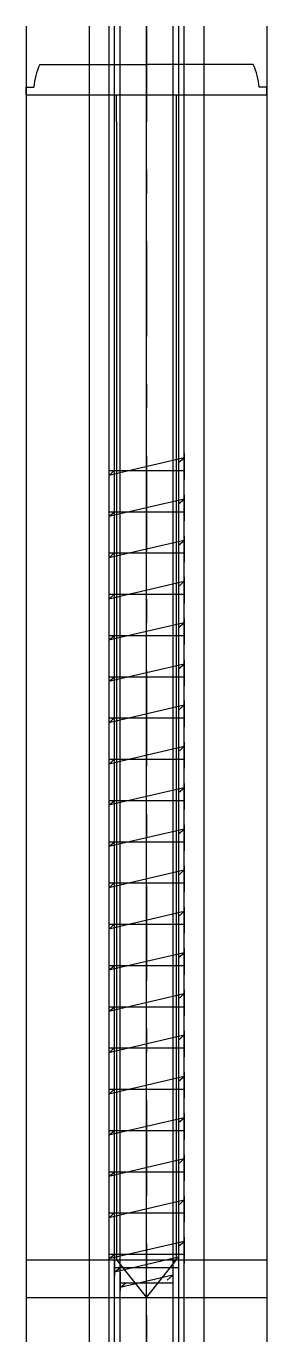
# Model space of a CAD drawing. Extents: x -16 to 16, y -166 to 9.
import ezdxf

# ---------------------------------------------------------------- set-up
doc = ezdxf.new("R2010")
doc.units = 0
doc.linetypes.add('CENTER', pattern=[28.575, 12.7, -6.35, 3.175, -6.35])
doc.layers.get('0').update_dxf_attribs({"linetype": 'CONTINUOUS'})

msp = doc.modelspace()

# ---------------------------------------------------------------- linework, layer by layer
at = {"linetype": 'CONTINUOUS'}
for p, q in [((-16, 9.1), (-16, -165.9)), ((-7.65, 9.1), (-7.65, -165.9)), ((-5, 9.1), (-5, -165.9)), ((-4.26, -165.9), (-4.26, 9.1)), ((-3.52, -165.9), (-3.52, 9.1)), ((0, -165.9), (0, 9.1)), ((3.52, 9.1), (3.52, -165.9)), ((4.26, 9.1), (4.26, -165.9)), ((5, -165.9), (5, 9.1)), ((7.65, 9.1), (7.65, -165.9)), ((16, 9.1), (16, -165.9)), ((-14.2, 4), (0, 4)), ((14.2, 4), (0, 4)), ((-16, 0), (-16, 1)), ((-16, 1), (-15, 1)), ((-16, 0), (16, 0)), ((-16, 0), (16, 0)), ((-4, -3.55), (-4, 0)), ((4, -3.55), (4, 0)), ((16, 1), (15, 1)), ((16, 0), (16, 1)), ((-4, -3.55), (-4, -155)), ((4, -155), (4, -3.55)), ((-5, -47.74), (-5, -51.2)), ((5, -48.31), (-5, -50.64)), ((0, -51.2), (0, -47.74)), ((4.25, -48.95), (5, -48.31)), ((5, -47.74), (5, -51.2)), ((-5, -50), (5, -50)), ((-5, -50.64), (-4.25, -50)), ((-5, -53.23), (-5, -56.69)), ((5, -53.8), (-5, -56.13)), ((0, -56.69), (0, -53.23)), ((4.25, -54.44), (5, -53.8)), ((5, -53.23), (5, -56.69)), ((-5, -55.49), (5, -55.49)), ((-5, -56.13), (-4.25, -55.49)), ((-5, -58.71), (-5, -62.17)), ((5, -59.29), (-5, -61.61)), ((0, -62.17), (0, -58.71)), ((4.25, -59.93), (5, -59.29)), ((5, -58.71), (5, -62.17)), ((-5, -60.97), (5, -60.97)), ((-5, -61.61), (-4.25, -60.97)), ((-5, -64.2), (-5, -67.66)), ((0, -67.66), (0, -64.2)), ((5, -64.2), (5, -67.66)), ((5, -64.77), (-5, -67.1)), ((-5, -66.46), (5, -66.46)), ((-5, -67.1), (-4.25, -66.46)), ((4.25, -65.41), (5, -64.77)), ((-5, -69.69), (-5, -73.15)), ((0, -73.15), (0, -69.69)), ((5, -69.69), (5, -73.15)), ((5, -70.26), (-5, -72.59)), ((4.25, -70.9), (5, -70.26)), ((-5, -71.95), (5, -71.95)), ((-5, -72.59), (-4.25, -71.95)), ((-5, -75.17), (-5, -78.63)), ((0, -78.63), (0, -75.17)), ((5, -75.17), (5, -78.63)), ((5, -75.75), (-5, -78.08)), ((4.25, -76.39), (5, -75.75)), ((-5, -77.44), (5, -77.44)), ((-5, -78.08), (-4.25, -77.44)), ((-5, -80.66), (-5, -84.12)), ((5, -81.23), (-5, -83.56)), ((0, -84.12), (0, -80.66)), ((4.25, -81.87), (5, -81.23)), ((5, -80.66), (5, -84.12)), ((-5, -82.92), (5, -82.92)), ((-5, -83.56), (-4.25, -82.92)), ((-5, -86.15), (-5, -89.61)), ((5, -86.72), (-5, -89.05)), ((0, -89.61), (0, -86.15)), ((4.25, -87.36), (5, -86.72)), ((5, -86.15), (5, -89.61)), ((-5, -88.41), (5, -88.41)), ((-5, -89.05), (-4.25, -88.41)), ((-5, -91.63), (-5, -95.1)), ((5, -92.21), (-5, -94.54)), ((0, -95.1), (0, -91.63)), ((4.25, -92.85), (5, -92.21)), ((5, -91.63), (5, -95.1)), ((-5, -93.9), (5, -93.9)), ((-5, -94.54), (-4.25, -93.9)), ((-5, -97.12), (-5, -100.58)), ((5, -97.7), (-5, -100.02)), ((0, -100.58), (0, -97.12)), ((4.25, -98.34), (5, -97.7)), ((5, -97.12), (5, -100.58)), ((-5, -99.38), (5, -99.38)), ((-5, -100.02), (-4.25, -99.38)), ((-5, -102.61), (-5, -106.07)), ((5, -103.18), (-5, -105.51)), ((0, -106.07), (0, -102.61)), ((4.25, -103.82), (5, -103.18)), ((5, -102.61), (5, -106.07)), ((-5, -104.87), (5, -104.87)), ((-5, -105.51), (-4.25, -104.87)), ((-5, -108.1), (-5, -111.56)), ((0, -111.56), (0, -108.1)), ((5, -108.1), (5, -111.56)), ((5, -108.67), (-5, -111)), ((4.25, -109.31), (5, -108.67)), ((-5, -110.36), (5, -110.36)), ((-5, -111), (-4.25, -110.36)), ((-5, -113.58), (-5, -117.04)), ((0, -117.04), (0, -113.58)), ((5, -113.58), (5, -117.04)), ((5, -114.16), (-5, -116.48)), ((4.25, -114.8), (5, -114.16)), ((-5, -115.84), (5, -115.84)), ((-5, -116.48), (-4.25, -115.84)), ((-5, -119.07), (-5, -122.53)), ((5, -119.64), (-5, -121.97)), ((0, -122.53), (0, -119.07)), ((4.25, -120.28), (5, -119.64)), ((5, -119.07), (5, -122.53)), ((-5, -121.33), (5, -121.33)), ((-5, -121.97), (-4.25, -121.33)), ((-5, -124.56), (-5, -128.02)), ((5, -125.13), (-5, -127.46)), ((0, -128.02), (0, -124.56)), ((4.25, -125.77), (5, -125.13)), ((5, -124.56), (5, -128.02)), ((-5, -126.82), (5, -126.82)), ((-5, -127.46), (-4.25, -126.82)), ((-5, -130.04), (-5, -133.5)), ((5, -130.62), (-5, -132.95)), ((0, -133.5), (0, -130.04)), ((4.25, -131.26), (5, -130.62)), ((5, -130.04), (5, -133.5)), ((-5, -132.31), (5, -132.31)), ((-5, -132.95), (-4.25, -132.31)), ((-5, -135.53), (-5, -138.99)), ((5, -136.1), (-5, -138.43)), ((0, -138.99), (0, -135.53)), ((4.25, -136.74), (5, -136.1)), ((5, -135.53), (5, -138.99)), ((-5, -137.79), (5, -137.79)), ((-5, -138.43), (-4.25, -137.79)), ((-5, -141.02), (-5, -144.48)), ((5, -141.59), (-5, -143.92)), ((0, -144.48), (0, -141.02)), ((4.25, -142.23), (5, -141.59)), ((5, -141.02), (5, -144.48)), ((-5, -143.28), (5, -143.28)), ((-5, -143.92), (-4.25, -143.28)), ((-5, -146.51), (-5, -149.97)), ((0, -149.97), (0, -146.51)), ((5, -146.51), (5, -149.97)), ((5, -147.08), (-5, -149.41)), ((4.25, -147.72), (5, -147.08)), ((-5, -148.77), (5, -148.77)), ((-5, -149.41), (-4.25, -148.77)), ((-5, -151.99), (-5, -155.45)), ((0, -155.45), (0, -151.99)), ((5, -151.99), (5, -155.45)), ((5, -152.57), (-5, -154.89)), ((4.25, -153.21), (5, -152.57)), ((-16, -155), (16, -155)), ((-5, -154.25), (5, -154.25)), ((-5, -154.89), (-4.25, -154.25)), ((-4.26, -154.19), (-4.26, -157.14)), ((4.26, -154.67), (-4.26, -156.66)), ((-4, -155), (0, -160)), ((0, -157.14), (0, -154.19)), ((0, -160), (4, -155)), ((3.51, -155.31), (4.26, -154.67)), ((4.26, -154.19), (4.26, -157.14)), ((-4.26, -156.02), (4.26, -156.02)), ((-4.26, -156.66), (-3.51, -156.02)), ((-3.52, -156.67), (-3.52, -159.11)), ((3.52, -157.07), (-3.52, -158.71)), ((0, -159.11), (0, -156.67)), ((2.77, -157.71), (3.52, -157.07)), ((3.52, -156.67), (3.52, -159.11)), ((-3.52, -158.07), (3.52, -158.07)), ((-3.52, -158.71), (-2.77, -158.07)), ((-16, -160), (16, -160))]:
    msp.add_line(p, q, dxfattribs=at)
at = {"linetype": 'CENTER'}
msp.add_line((0, 9.1), (0, -165.9), dxfattribs=at)
at = {"linetype": 'CONTINUOUS'}
for centre, start, end in [((-6.79, 0.42), 154.1958, 175.9414), ((6.79, 0.42), 4.0586, 25.8042)]:
    msp.add_arc(centre, 8.23, start, end, dxfattribs=at)

doc.saveas('drawing.dxf')
